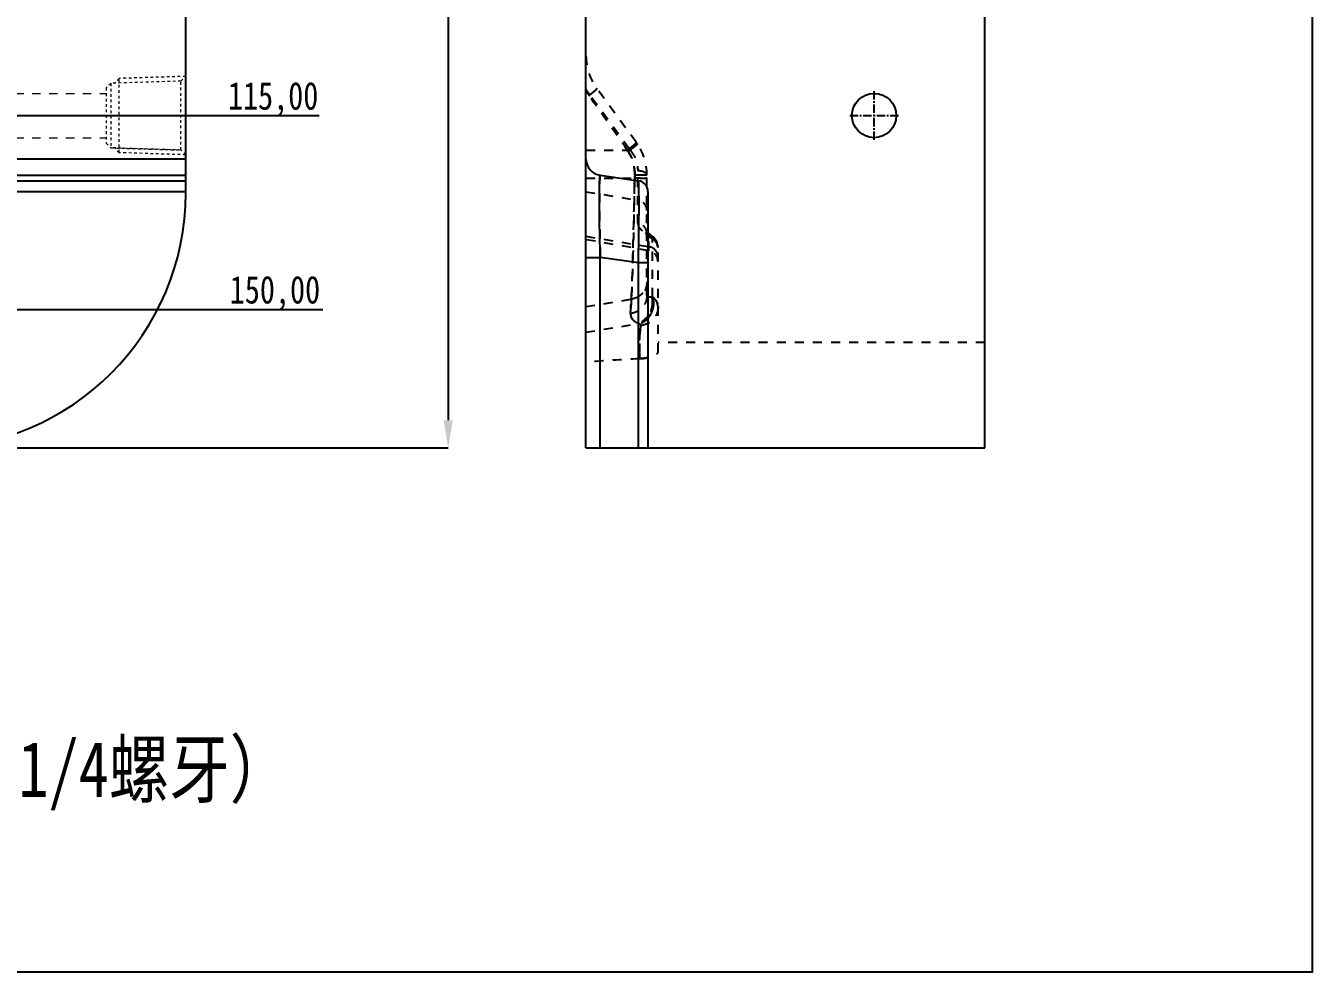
# Model space of a CAD drawing. Header units: millimetres. Extents: x 1727 to 4210, y -6182 to 759.
# Drawn here: x 2743.4 to 2975.6, y -2977.5 to -2806.5 of the extents above; entities that cross this region are included whole.
import ezdxf

# ---------------------------------------------------------------- set-up
doc = ezdxf.new("R2010")
doc.units = ezdxf.units.MM
doc.header["$LTSCALE"] = 16.335
doc.header["$PDMODE"] = 3
doc.header["$PDSIZE"] = 0.3125
doc.linetypes.add('CENTER', pattern=[0.6, 0.375, -0.075, 0.075, -0.075])
doc.linetypes.add('HIDDEN', pattern=[0.2, 0.1, -0.1])
doc.layers.get('0').update_dxf_attribs({"linetype": 'CONTINUOUS'})
doc.layers.get('Defpoints').update_dxf_attribs({"linetype": 'CONTINUOUS'})
doc.layers.add('cool', color=153, linetype='HIDDEN', lineweight=9)
doc.layers.add('dim', color=82, linetype='CONTINUOUS', lineweight=9)
doc.layers.add('DEFAULT_2', color=8, linetype='HIDDEN')
doc.styles.get("Standard").update_dxf_attribs({"font": 'txt', "width": 0.8})
doc.dimstyles.new('mold', dxfattribs={"dimtxt": 8, "dimasz": 5, "dimexe": 0, "dimexo": 0, "dimgap": 0, "dimtad": 1, "dimzin": 1, "dimtxsty": 'Standard', "dimcen": 0, "dimclrd": 4, "dimclre": 4, "dimclrt": 6, "dimazin": 0, "dimtfac": 1, "dimtofl": 0, "dimtmove": 0, "dimatfit": 3, "dimfxl": 0, "dimarcsym": 0})

# ---------------------------------------------------------------- blocks, each defined once
blk = doc.blocks.new('cool_jt_f12')
at = {"layer": 'cool', "ltscale": 0.3}
for p, q in [((0, 7.0785), (0.856, 6.2225)), ((0, 7.0785), (12, 6.7035)), ((0.856, 6.2225), (0.856, -6.2225)), ((13.5, 5.827375), (0.856, 6.2225)), ((0.856, 6.2225), (13.5, 5.827375)), ((12, 6.7035), (12.856, 5.8475)), ((12, 6.7035), (12, -6.7035)), ((14.327375, 5), (13.5, 5.827375)), ((13.5, -5.827375), (13.5, 5.827375)), ((14.327375, -5), (14.327375, 5)), ((0.856, -6.2225), (0, -7.0785)), ((0, -7.0785), (12, -6.7035)), ((0.856, -6.2225), (13.5, -5.827375)), ((12, -6.7035), (12.856, -5.8475)), ((13.5, -5.827375), (14.327375, -5))]:
    blk.add_line(p, q, dxfattribs=at)
blk = doc.blocks.new('124')
at = {"layer": 'cool', "ltscale": 0.932966}
for p, q in [((10.14, -1344.71), (401.48, -1344.71)), ((10.14, -1352.71), (401.48, -1352.71))]:
    blk.add_line(p, q, dxfattribs=at)
at = {"layer": 'cool', "color": 1, "linetype": 'CENTER', "ltscale": 0.621977}
blk.add_line((-4.19, -1348.71), (415.81, -1348.71), dxfattribs=at)
at = {"layer": 'cool', "ltscale": 0.932966, "rotation": 180}
blk.add_blockref('cool_jt_f12', (415.81, -1348.71), dxfattribs=at)
blk = doc.blocks.new('*D524')
at = {"color": 4, "lineweight": -2}
for p, q in [((2713.22, -2532.77), (2819.63, -2532.77)), ((2819.63, -2537.77), (2819.63, -2877.77)), ((2704.39, -2882.77), (2819.63, -2882.77))]:
    blk.add_line(p, q, dxfattribs=at)
at = {"color": 4}
for points in [[(2818.8, -2537.77), (2820.46, -2537.77), (2819.63, -2532.77)], [(2818.8, -2877.77), (2820.46, -2877.77), (2819.63, -2882.77)]]:
    blk.add_solid(points, dxfattribs=at)
at = {"layer": 'Defpoints', "color": 0}
for p in [(2713.22, -2532.77), (2704.39, -2882.77), (2819.63, -2882.77)]:
    blk.add_point(p, dxfattribs=at)
at = {"color": 6, "insert": (2814.96, -2677.07), "char_height": 8, "attachment_point": 5, "rotation": 90}
blk.add_mtext('350,00', dxfattribs=at)
blk = doc.blocks.new('*D585')
at = {"layer": 'Defpoints', "color": 0}
for p in [(2562.27, -2707.77), (2708.38, -2822.77), (2779.7, -2822.77)]:
    blk.add_point(p, dxfattribs=at)
at = {"layer": 'dim', "color": 4, "lineweight": -2}
blk.add_line((2708.38, -2822.77), (2796.37, -2822.77), dxfattribs=at)
at = {"layer": 'dim', "color": 6, "insert": (2788.04, -2819.85), "char_height": 5, "attachment_point": 5}
blk.add_mtext('115,00', dxfattribs=at)
blk = doc.blocks.new('*D587')
at = {"layer": 'Defpoints', "color": 0}
for p in [(2562.27, -2707.77), (2741.07, -2857.77), (2779.7, -2857.77)]:
    blk.add_point(p, dxfattribs=at)
at = {"layer": 'dim', "color": 4, "lineweight": -2}
blk.add_line((2741.07, -2857.77), (2797.04, -2857.77), dxfattribs=at)
at = {"layer": 'dim', "color": 6, "insert": (2788.37, -2854.85), "char_height": 5, "attachment_point": 5}
blk.add_mtext('150,00', dxfattribs=at)

msp = doc.modelspace()

# ---------------------------------------------------------------- linework, layer by layer
at = {"color": 7, "linetype": 'Continuous'}
for p, q in [((2844.498, -2882.769), (2844.498, -2532.769)), ((2916.483, -2882.769), (2916.483, -2532.769)), ((2772.273, -2836.769), (2772.273, -2578.769)), ((2737.917, -2830.587), (2772.273, -2830.587)), ((2737.917, -2833.558), (2772.273, -2833.558)), ((2738.883, -2834.524), (2772.273, -2834.524)), ((2847.08, -2833.558), (2853.957, -2834.524)), ((2738.883, -2836.505), (2772.273, -2836.505)), ((2855.678, -2836.505), (2855.678, -2882.769)), ((2844.498, -2848.412), (2847.08, -2848.412)), ((2853.957, -2849.378), (2847.08, -2848.412)), ((2847.08, -2882.769), (2847.08, -2848.412)), ((2855.678, -2849.378), (2853.957, -2849.378)), ((2853.957, -2882.769), (2853.957, -2849.378)), ((2844.498, -2882.769), (2916.483, -2882.769))]:
    msp.add_line(p, q, dxfattribs=at)
at = {"color": 1, "linetype": 'CENTER', "ltscale": 0.248791}
for p, q in [((2896.483, -2827.169), (2896.483, -2818.369)), ((2892.083, -2822.769), (2900.883, -2822.769))]:
    msp.add_line(p, q, dxfattribs=at)
msp.add_lwpolyline([(2294.848, -2472.262), (2975.552, -2472.262), (2975.552, -2977.455), (2294.848, -2977.455)], close=True)
msp.add_circle((2896.483, -2822.769), 4)
at = {"color": 7, "linetype": 'Continuous'}
for centre, radius, start, end in [((2847.498, -2830.587), 3, 180, 262), ((2853.678, -2836.505), 2, 0, 82), ((2726.273, -2836.769), 46, 270, 0)]:
    msp.add_arc(centre, radius, start, end, dxfattribs=at)
for points, knots in [([(2847.08, -2848.412), (2847.054, -2847.444), (2847.008, -2845.543), (2846.955, -2842.782), (2846.922, -2840.235), (2846.911, -2838.295), (2846.914, -2836.926), (2846.922, -2836.062), (2846.935, -2835.318), (2846.953, -2834.703), (2846.976, -2834.219), (2847, -2833.877), (2847.031, -2833.67), (2847.052, -2833.583), (2847.072, -2833.557), (2847.08, -2833.558)], [0, 0, 0, 0, 0.1953783, 0.3835484, 0.5570618, 0.7089899, 0.7748995, 0.8332009, 0.8833574, 0.9248803, 0.9574362, 0.9807724, 0.9947831, 0.9983683, 1, 1, 1, 1]), ([(2853.957, -2849.378), (2853.974, -2848.413), (2854.005, -2846.518), (2854.04, -2843.766), (2854.062, -2841.229), (2854.07, -2839.296), (2854.067, -2837.93), (2854.062, -2837.066), (2854.053, -2836.32), (2854.041, -2835.7), (2854.026, -2835.213), (2854.011, -2834.888), (2853.995, -2834.701), (2853.984, -2834.608), (2853.974, -2834.558), (2853.965, -2834.526), (2853.957, -2834.524)], [0, 0, 0, 0, 0.1949827, 0.3826025, 0.5554894, 0.7070102, 0.7728482, 0.8312032, 0.8815211, 0.9233495, 0.9563119, 0.9801384, 0.9885632, 0.9946552, 0.998428, 1, 1, 1, 1])]:
    msp.add_open_spline(points, degree=3, knots=knots, dxfattribs=at)
at = {"layer": 'DEFAULT_2', "color": 8, "linetype": 'HIDDEN'}
for p, q in [((2853.562, -2827.589), (2846.434, -2817.869)), ((2852.296, -2828.771), (2845.168, -2819.051)), ((2844.498, -2828.994), (2852.453, -2828.994)), ((2844.498, -2834.084), (2853.285, -2834.084)), ((2853.254, -2835.632), (2853.277, -2834.511)), ((2853.277, -2834.511), (2853.278, -2834.429)), ((2853.278, -2834.429), (2853.285, -2834.084)), ((2853.285, -2834.084), (2853.294, -2833.696)), ((2853.845, -2842.214), (2853.845, -2832.738)), ((2855.498, -2855.259), (2855.498, -2833.502)), ((2844.498, -2836.511), (2853.845, -2838.06)), ((2855.445, -2843.76), (2855.498, -2844.067)), ((2855.455, -2843.787), (2855.498, -2844.067)), ((2844.498, -2844.566), (2855.845, -2846.446)), ((2855.845, -2847.17), (2844.498, -2845.169)), ((2855.498, -2844.065), (2855.498, -2844.068)), ((2855.845, -2847.17), (2855.845, -2844.768)), ((2855.982, -2844.173), (2855.977, -2844.169)), ((2856.498, -2855.508), (2856.498, -2844.991)), ((2857.498, -2865.472), (2857.498, -2846.619)), ((2844.498, -2857.264), (2852.686, -2855.925)), ((2844.498, -2861.88), (2853.91, -2860.341)), ((2916.483, -2863.739), (2857.498, -2863.739))]:
    msp.add_line(p, q, dxfattribs=at)
for points in [[(2855.494, -2843.793), (2855.438, -2843.731), (2855.446, -2843.756)], [(2855.511, -2843.81), (2855.448, -2843.743), (2855.445, -2843.76)], [(2855.976, -2844.169), (2855.733, -2843.999), (2855.494, -2843.793)], [(2855.977, -2844.169), (2855.759, -2844.019), (2855.511, -2843.81)], [(2857.498, -2846.621), (2857.492, -2846.453), (2857.258, -2845.555), (2856.666, -2844.719), (2855.982, -2844.173)], [(2857.498, -2846.621), (2857.489, -2846.417), (2857.233, -2845.503), (2856.602, -2844.657), (2855.984, -2844.173)]]:
    msp.add_lwpolyline(points, dxfattribs=at)
for centre, radius, start, end in [((2854.498, -2811.955), 10, 180, 216.25384), ((2854.854, -2811.949), 12.011, 210.42975, 216.25115), ((2854.973, -2812.172), 12.127, 210.25164, 215.15396), ((2854.922, -2812.204), 12.067, 210.23932, 215.16626), ((2835.136, -2805.514), 16.867, 306.03136, 306.32562), ((1738.549, -3599.326), 1353.895, 34.675064, 35.186714), ((1774.576, -3574.164), 1309.951, 34.666482, 35.195297), ((2835.331, -2805.778), 16.539, 306.32428, 306.86508), ((2834.344, -2804.736), 17.947, 307.09393, 307.46782), ((2845.498, -2833.502), 10, 0, 36.25384), ((2845.844, -2833.503), 8.001, 34.30601, 36.25377), ((3130.572, -2839.916), 277.348, 178.6749, 178.7951), ((2923.75, -2835.233), 70.473, 178.59308, 178.75075), ((1063.431, -2800.011), 1790.178, 358.506311, 358.859843), ((2853.796, -2846.256), 2.679, 55.05131, 57.26476), ((2854.031, -2845.923), 2.272, 51.41247, 55.09159), ((2854.288, -2845.599), 1.859, 47.95404, 51.40317), ((2855.373, -2845.176), 1.179, 74.42178, 83.17191), ((2855.498, -2849.139), 2, 0, 80), ((2852.35, -2852.728), 3.172, 317.8548, 319.26093), ((2956.947, -4577.237), 1713.656, 93.437618, 93.762419)]:
    msp.add_arc(centre, radius, start, end, dxfattribs=at)
for points, knots in [([(2846.434, -2817.869), (2846.445, -2817.884), (2846.431, -2817.95), (2846.322, -2818.098), (2846.054, -2818.369), (2845.612, -2818.739), (2845.256, -2819.01), (2845.058, -2819.154)], [0, 0, 0, 0, 0.0303784, 0.0888376, 0.2991787, 0.6156478, 1, 1, 1, 1]), ([(2846.434, -2817.869), (2846.443, -2817.882), (2846.423, -2817.94), (2846.365, -2818.016), (2846.259, -2818.136), (2846.037, -2818.348), (2845.671, -2818.662), (2845.348, -2818.916), (2845.168, -2819.051)], [0, 0, 0, 0, 0.0278809, 0.0856268, 0.1756504, 0.2962606, 0.6145337, 1, 1, 1, 1]), ([(2853.562, -2827.589), (2853.575, -2827.607), (2853.562, -2827.684), (2853.438, -2827.86), (2853.131, -2828.17), (2852.621, -2828.595), (2852.21, -2828.903), (2851.981, -2829.066)], [0, 0, 0, 0, 0.0316293, 0.0904643, 0.3006137, 0.6164316, 1, 1, 1, 1]), ([(2853.562, -2827.589), (2853.571, -2827.602), (2853.551, -2827.66), (2853.493, -2827.736), (2853.387, -2827.856), (2853.165, -2828.068), (2852.799, -2828.383), (2852.476, -2828.636), (2852.296, -2828.771)], [0, 0, 0, 0, 0.0278809, 0.0856268, 0.1756504, 0.2962606, 0.6145337, 1, 1, 1, 1]), ([(2852.655, -2828.559), (2852.603, -2828.601), (2852.381, -2828.775), (2852.155, -2828.942), (2851.981, -2829.066)], [0, 0, 0, 0, 0.2384845, 1, 1, 1, 1]), ([(2851.981, -2829.066), (2852.424, -2829.708), (2853.111, -2831.143), (2853.317, -2832.721), (2853.298, -2833.502)], [0, 0, 0, 0, 0.4993323, 1, 1, 1, 1]), ([(2853.298, -2833.502), (2853.317, -2832.721), (2853.112, -2831.143), (2852.424, -2829.708), (2851.981, -2829.066)], [0, 0, 0, 0, 0.5006655, 1, 1, 1, 1]), ([(2853.758, -2827.866), (2853.767, -2827.879), (2853.743, -2827.935), (2853.683, -2828.007), (2853.572, -2828.122), (2853.343, -2828.324), (2852.967, -2828.624), (2852.637, -2828.864), (2852.453, -2828.994)], [0, 0, 0, 0, 0.0272065, 0.0846752, 0.1745898, 0.2952024, 0.6137827, 1, 1, 1, 1]), ([(2852.453, -2828.994), (2852.891, -2829.524), (2853.594, -2830.711), (2853.845, -2832.074), (2853.845, -2832.738)], [0, 0, 0, 0, 0.5084846, 1, 1, 1, 1]), ([(2853.758, -2827.866), (2853.772, -2827.886), (2853.713, -2827.976), (2853.61, -2828.086), (2853.406, -2828.271), (2853.248, -2828.399), (2853.156, -2828.472)], [0, 0, 0, 0, 0.0846492, 0.2824217, 0.5926756, 1, 1, 1, 1]), ([(2847.08, -2833.558), (2847.072, -2833.557), (2847.052, -2833.583), (2847.031, -2833.67), (2847, -2833.877), (2846.977, -2834.219), (2846.953, -2834.702), (2846.935, -2835.317), (2846.922, -2836.061), (2846.914, -2836.925), (2846.911, -2838.294), (2846.922, -2840.234), (2846.955, -2842.78), (2847.008, -2845.542), (2847.054, -2847.444), (2847.08, -2848.412)], [0, 0, 0, 0, 0.0016309, 0.0052134, 0.0192163, 0.0425397, 0.0750713, 0.1165809, 0.1667144, 0.2250014, 0.290898, 0.442815, 0.6163365, 0.8045814, 1, 1, 1, 1]), ([(2853.285, -2834.084), (2853.198, -2838.47), (2853.067, -2844.568), (2852.854, -2851.848), (2852.748, -2854.743), (2852.686, -2855.925)], [0, 0, 0, 0, 0.6022811, 0.8375374, 1, 1, 1, 1]), ([(2855.498, -2834.084), (2855.498, -2834.088), (2855.477, -2834.09), (2855.453, -2834.095), (2855.399, -2834.098), (2855.295, -2834.103), (2855.115, -2834.105), (2854.851, -2834.107), (2854.524, -2834.105), (2853.995, -2834.099), (2853.576, -2834.091), (2853.285, -2834.084)], [0, 0, 0, 0, 0.0051491, 0.0190815, 0.0419592, 0.0736916, 0.162858, 0.2836914, 0.4326718, 0.6053825, 1, 1, 1, 1]), ([(2854.871, -2834.106), (2854.761, -2834.106), (2854.233, -2834.104), (2853.704, -2834.094), (2853.285, -2834.084)], [0, 0, 0, 0, 0.2079846, 1, 1, 1, 1]), ([(2855.498, -2833.502), (2855.498, -2833.506), (2855.478, -2833.509), (2855.453, -2833.514), (2855.399, -2833.517), (2855.296, -2833.522), (2855.117, -2833.526), (2854.854, -2833.527), (2854.529, -2833.525), (2854.004, -2833.519), (2853.588, -2833.51), (2853.298, -2833.502)], [0, 0, 0, 0, 0.0052449, 0.0192036, 0.0420909, 0.0738253, 0.1629831, 0.2837992, 0.432757, 0.6054415, 1, 1, 1, 1]), ([(2854.875, -2833.527), (2854.765, -2833.527), (2854.24, -2833.524), (2853.714, -2833.513), (2853.298, -2833.502)], [0, 0, 0, 0, 0.2079844, 1, 1, 1, 1]), ([(2855.498, -2833.502), (2855.498, -2833.274), (2855.054, -2832.975), (2854.476, -2832.812), (2854.064, -2832.753), (2853.845, -2832.738)], [0, 0, 0, 0, 0.3594445, 0.6539439, 1, 1, 1, 1]), ([(2854.692, -2832.88), (2854.627, -2832.861), (2854.349, -2832.791), (2854.064, -2832.753), (2853.845, -2832.738)], [0, 0, 0, 0, 0.2340706, 1, 1, 1, 1]), ([(2855.498, -2833.502), (2855.498, -2833.506), (2855.478, -2833.509), (2855.453, -2833.514), (2855.399, -2833.518), (2855.296, -2833.523), (2855.117, -2833.526), (2854.963, -2833.527), (2854.875, -2833.527)], [0, 0, 0, 0, 0.0185229, 0.0677177, 0.1483641, 0.2601795, 0.5743188, 1, 1, 1, 1]), ([(2855.498, -2833.502), (2855.498, -2833.472), (2855.475, -2833.332), (2855.371, -2833.221), (2855.285, -2833.154)], [0, 0, 0, 0, 0.2173449, 1, 1, 1, 1]), ([(2855.498, -2839.911), (2855.498, -2839.693), (2855.413, -2839.249), (2854.94, -2838.479), (2854.288, -2838.133), (2853.845, -2838.06)], [0, 0, 0, 0, 0.2453727, 0.4942788, 1, 1, 1, 1]), ([(2855.498, -2844.065), (2855.498, -2843.633), (2855.143, -2842.726), (2854.288, -2842.287), (2853.845, -2842.214)], [0, 0, 0, 0, 0.4900801, 1, 1, 1, 1]), ([(2853.845, -2842.214), (2853.845, -2842.527), (2854.101, -2843.04), (2854.65, -2843.587), (2855.03, -2843.864), (2855.245, -2844.002)], [0, 0, 0, 0, 0.4017245, 0.672535, 1, 1, 1, 1]), ([(2855.977, -2844.169), (2855.925, -2844.136), (2855.7, -2844.018), (2855.435, -2843.985), (2855.245, -2844.002)], [0, 0, 0, 0, 0.2434748, 1, 1, 1, 1]), ([(2855.245, -2844.002), (2855.412, -2844.11), (2855.682, -2844.311), (2855.845, -2844.634), (2855.845, -2844.768)], [0, 0, 0, 0, 0.5972768, 1, 1, 1, 1]), ([(2856.498, -2844.991), (2856.345, -2844.912), (2856.077, -2844.759), (2855.713, -2844.488), (2855.499, -2844.229), (2855.498, -2844.067)], [0, 0, 0, 0, 0.3695445, 0.6523809, 1, 1, 1, 1]), ([(2855.498, -2844.068), (2855.498, -2844.095), (2855.517, -2844.226), (2855.599, -2844.338), (2855.669, -2844.415)], [0, 0, 0, 0, 0.2067822, 1, 1, 1, 1]), ([(2855.685, -2844.378), (2855.674, -2844.365), (2855.627, -2844.309), (2855.575, -2844.257), (2855.533, -2844.219)], [0, 0, 0, 0, 0.2349305, 1, 1, 1, 1]), ([(2857.498, -2846.619), (2857.498, -2846.187), (2857.143, -2845.281), (2856.288, -2844.842), (2855.845, -2844.768)], [0, 0, 0, 0, 0.4900801, 1, 1, 1, 1]), ([(2856.498, -2844.991), (2856.466, -2844.823), (2856.351, -2844.505), (2856.115, -2844.258), (2855.982, -2844.172)], [0, 0, 0, 0, 0.5195311, 1, 1, 1, 1]), ([(2857.498, -2846.619), (2857.498, -2846.33), (2857.267, -2845.677), (2856.786, -2845.213), (2856.498, -2844.991)], [0, 0, 0, 0, 0.4424066, 1, 1, 1, 1]), ([(2852.686, -2855.925), (2852.752, -2854.672), (2852.863, -2851.588), (2852.952, -2848.505), (2853, -2846.675)], [0, 0, 0, 0, 0.4067504, 1, 1, 1, 1]), ([(2857.498, -2848.297), (2857.498, -2848.079), (2857.413, -2847.635), (2856.94, -2846.866), (2856.288, -2846.52), (2855.845, -2846.446)], [0, 0, 0, 0, 0.2453727, 0.4942788, 1, 1, 1, 1]), ([(2857.377, -2847.654), (2857.297, -2847.448), (2857.056, -2847.058), (2856.696, -2846.777), (2856.498, -2846.669)], [0, 0, 0, 0, 0.4947148, 1, 1, 1, 1]), ([(2855.498, -2852.818), (2855.498, -2853.187), (2855.356, -2853.936), (2854.746, -2854.909), (2853.821, -2855.621), (2853.071, -2855.865), (2852.686, -2855.925)], [0, 0, 0, 0, 0.2435973, 0.4902908, 0.7425, 1, 1, 1, 1]), ([(2855.498, -2855.259), (2855.498, -2855.647), (2855.348, -2856.436), (2854.705, -2857.461), (2853.73, -2858.211), (2852.94, -2858.47), (2852.534, -2858.534)], [0, 0, 0, 0, 0.2432877, 0.4899304, 0.7422916, 1, 1, 1, 1]), ([(2854.702, -2854.857), (2854.445, -2855.14), (2853.82, -2855.622), (2853.071, -2855.865), (2852.686, -2855.925)], [0, 0, 0, 0, 0.49481, 1, 1, 1, 1]), ([(2855.498, -2855.259), (2855.498, -2855.354), (2855.723, -2855.464), (2856.003, -2855.494), (2856.218, -2855.504), (2856.338, -2855.504)], [0, 0, 0, 0, 0.3125971, 0.6053123, 1, 1, 1, 1]), ([(2855.676, -2855.43), (2855.628, -2855.414), (2855.545, -2855.38), (2855.498, -2855.295), (2855.498, -2855.259)], [0, 0, 0, 0, 0.5841919, 1, 1, 1, 1]), ([(2856.338, -2855.504), (2856.595, -2856.433), (2856.327, -2858.528), (2854.807, -2860), (2853.91, -2860.341)], [0, 0, 0, 0, 0.5012106, 1, 1, 1, 1]), ([(2856.498, -2855.508), (2856.795, -2856.434), (2856.603, -2858.564), (2855.084, -2860.078), (2854.184, -2860.43)], [0, 0, 0, 0, 0.5014596, 1, 1, 1, 1]), ([(2857.498, -2857.376), (2857.498, -2857.777), (2857.341, -2858.591), (2856.662, -2859.64), (2855.633, -2860.391), (2854.806, -2860.633), (2854.382, -2860.685)], [0, 0, 0, 0, 0.2431981, 0.488728, 0.7406935, 1, 1, 1, 1]), ([(2856.465, -2856.643), (2856.457, -2856.844), (2856.364, -2857.651), (2856.033, -2858.428), (2855.682, -2858.927)], [0, 0, 0, 0, 0.2478244, 1, 1, 1, 1]), ([(2857.498, -2857.376), (2857.498, -2857.961), (2857.152, -2859.17), (2856.218, -2860.002), (2855.686, -2860.281)], [0, 0, 0, 0, 0.493419, 1, 1, 1, 1]), ([(2856.338, -2855.504), (2856.363, -2855.595), (2856.45, -2855.968), (2856.476, -2856.354), (2856.465, -2856.643)], [0, 0, 0, 0, 0.2455256, 1, 1, 1, 1]), ([(2856.498, -2855.508), (2856.795, -2855.745), (2857.302, -2856.296), (2857.498, -2857.031), (2857.498, -2857.376)], [0, 0, 0, 0, 0.5237015, 1, 1, 1, 1]), ([(2856.498, -2855.508), (2856.527, -2855.599), (2856.629, -2855.973), (2856.671, -2856.363), (2856.67, -2856.655)], [0, 0, 0, 0, 0.2459674, 1, 1, 1, 1]), ([(2857.498, -2857.376), (2857.498, -2857.031), (2857.302, -2856.296), (2856.795, -2855.745), (2856.498, -2855.508)], [0, 0, 0, 0, 0.4762666, 1, 1, 1, 1]), ([(2852.534, -2858.534), (2852.526, -2858.708), (2852.575, -2859.07), (2852.855, -2859.569), (2853.314, -2860.004), (2853.697, -2860.234), (2853.91, -2860.341)], [0, 0, 0, 0, 0.218016, 0.444877, 0.7012955, 1, 1, 1, 1]), ([(2853.91, -2860.341), (2853.697, -2860.234), (2853.313, -2860.004), (2852.855, -2859.569), (2852.575, -2859.07), (2852.526, -2858.708), (2852.534, -2858.534)], [0, 0, 0, 0, 0.2987691, 0.5551856, 0.7820035, 1, 1, 1, 1]), ([(2855.682, -2858.927), (2855.569, -2859.088), (2855.09, -2859.681), (2854.438, -2860.14), (2853.91, -2860.341)], [0, 0, 0, 0, 0.2588667, 1, 1, 1, 1]), ([(2855.708, -2859.302), (2855.604, -2859.428), (2855.173, -2859.896), (2854.624, -2860.258), (2854.184, -2860.43)], [0, 0, 0, 0, 0.2574105, 1, 1, 1, 1]), ([(2854.382, -2860.685), (2854.309, -2861.053), (2854.219, -2861.891), (2854.151, -2863.886), (2854.181, -2865.508), (2854.193, -2866.665)], [0, 0, 0, 0, 0.1876713, 0.4207903, 1, 1, 1, 1]), ([(2854.193, -2866.665), (2854.182, -2865.508), (2854.153, -2863.886), (2854.22, -2861.891), (2854.31, -2861.053), (2854.382, -2860.685)], [0, 0, 0, 0, 0.5792483, 0.8123727, 1, 1, 1, 1]), ([(2854.184, -2860.43), (2854.244, -2860.454), (2854.355, -2860.507), (2854.392, -2860.635), (2854.382, -2860.685)], [0, 0, 0, 0, 0.5541583, 1, 1, 1, 1]), ([(2854.382, -2860.685), (2854.392, -2860.635), (2854.355, -2860.507), (2854.244, -2860.454), (2854.184, -2860.43)], [0, 0, 0, 0, 0.4457873, 1, 1, 1, 1]), ([(2854.193, -2866.665), (2854.631, -2866.638), (2855.435, -2866.543), (2856.36, -2866.311), (2856.944, -2866.059), (2857.288, -2865.854), (2857.498, -2865.622), (2857.498, -2865.472)], [0, 0, 0, 0, 0.3603293, 0.6620928, 0.7816143, 0.8770698, 1, 1, 1, 1]), ([(2855.7, -2866.464), (2855.584, -2866.489), (2855.086, -2866.586), (2854.58, -2866.641), (2854.193, -2866.665)], [0, 0, 0, 0, 0.2355824, 1, 1, 1, 1])]:
    msp.add_open_spline(points, degree=3, knots=knots, dxfattribs=at)
for points in [[(2855.498, -2844.065), (2855.498, -2843.775), (2855.421, -2843.477), (2855.285, -2843.221)], [(2855.513, -2844.006), (2855.424, -2843.995), (2855.334, -2843.994), (2855.245, -2844.002)], [(2855.977, -2844.169), (2855.889, -2844.112), (2855.791, -2844.069), (2855.689, -2844.041)], [(2856.692, -2845.112), (2856.442, -2844.937), (2856.145, -2844.818), (2855.845, -2844.768)], [(2856.498, -2844.991), (2856.589, -2845.061), (2856.678, -2845.136), (2856.763, -2845.214)], [(2856.498, -2846.669), (2856.295, -2846.56), (2856.072, -2846.484), (2855.845, -2846.446)], [(2857.498, -2848.297), (2857.498, -2848.079), (2857.456, -2847.857), (2857.377, -2847.654)], [(2852.686, -2855.925), (2852.633, -2856.794), (2852.576, -2857.664), (2852.534, -2858.534)], [(2852.534, -2858.534), (2852.577, -2857.664), (2852.633, -2856.794), (2852.686, -2855.925)], [(2856.338, -2855.504), (2856.391, -2855.504), (2856.445, -2855.515), (2856.498, -2855.508)], [(2856.67, -2856.655), (2856.668, -2857.056), (2856.604, -2857.461), (2856.487, -2857.845)], [(2856.487, -2857.845), (2856.326, -2858.371), (2856.057, -2858.876), (2855.708, -2859.302)], [(2853.91, -2860.341), (2853.999, -2860.377), (2854.097, -2860.391), (2854.184, -2860.431)], [(2854.184, -2860.43), (2854.096, -2860.394), (2854.001, -2860.374), (2853.91, -2860.341)], [(2855.686, -2860.281), (2855.283, -2860.492), (2854.834, -2860.629), (2854.382, -2860.685)]]:
    msp.add_open_spline(points, degree=3, dxfattribs=at)

# ---------------------------------------------------------------- block references
msp.add_blockref('124', (2356.462, -1474.06))

# ---------------------------------------------------------------- texts
at = {"insert": (2671.146, -2919.113), "char_height": 10, "width": 142.61871, "attachment_point": 1}
msp.add_mtext('{\\fSimSun|b0|i0|c134|p2;\\C1;C266下\\P后模芯(水路攻1/4螺牙）}', dxfattribs=at)

# ---------------------------------------------------------------- dimensions: what is measured, and where the dimension line sits
dim = msp.add_linear_dim(base=(2819.631, -2882.769), p1=(2713.222, -2532.769), p2=(2704.389, -2882.769), angle=90, dimstyle='mold')
dim.commit()
dim.dimension.update_dxf_attribs({"geometry": '*D524', "text_midpoint": (2819.631, -2677.07), "dimtype": 160})
at = {"layer": 'dim'}
for feature_location, offset, picture, middle in [((2708.377, -2822.769), (71.327, 0), '*D585', (2788.038, -2819.852)), ((2741.073, -2857.769), (38.631, 0), '*D587', (2788.371, -2854.852))]:
    dim = msp.add_ordinate_dim(feature_location=feature_location, offset=offset, dtype=0, origin=(2562.273, -2707.769), dimstyle='mold', override={"dimtxt": 5, "dimasz": 2}, dxfattribs=at)
    dim.commit()
    dim.dimension.update_dxf_attribs({"geometry": picture, "text_midpoint": middle})

doc.saveas('drawing.dxf')
